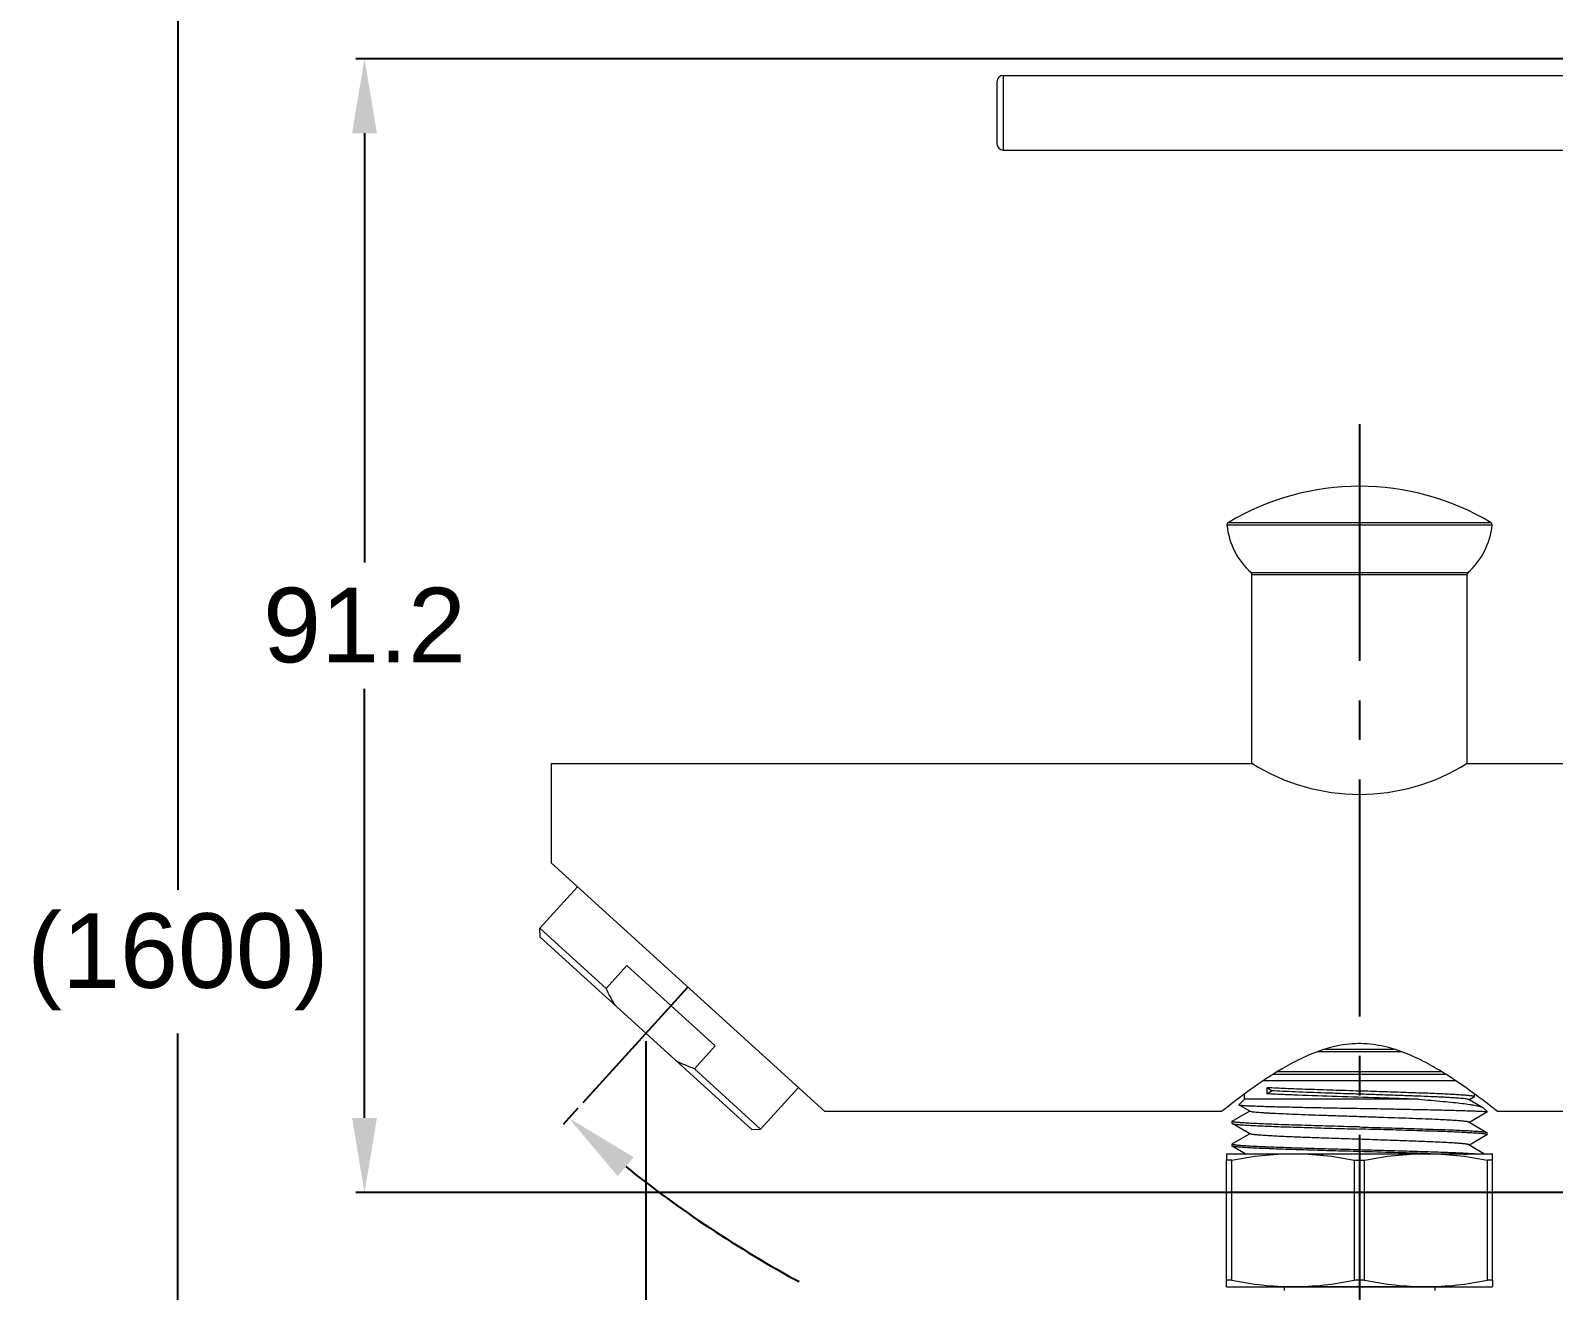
# Model space of a CAD drawing. Extents: x 9631 to 10472, y -18721 to -18126.
# Drawn here: x 10102.3 to 10224.8, y -18537.6 to -18436.3 of the extents above; entities that cross this region are included whole.
import ezdxf

# ---------------------------------------------------------------- set-up
doc = ezdxf.new("R2010")
doc.units = 0
doc.header["$MEASUREMENT"] = 0
doc.linetypes.add('CENTER2', pattern=[28.575, 19.05, -3.175, 3.175, -3.175])
doc.layers.get('0').update_dxf_attribs({"linetype": 'CONTINUOUS', "lineweight": 13})
doc.layers.add('5', color=3, linetype='CONTINUOUS', lineweight=9)
doc.layers.add('CENTER', color=1, linetype='CENTER2')
doc.styles.get("Standard").update_dxf_attribs({"font": 'arial.ttf'})
doc.dimstyles.new('A4', dxfattribs={"dimtxt": 4, "dimasz": 3.5, "dimexe": 0.7, "dimexo": 0.625, "dimgap": 0.5, "dimtad": 1, "dimdec": 1, "dimdsep": 46, "dimtxsty": 'Standard', "dimcen": 2.5, "dimclrd": 5, "dimclre": 5, "dimclrt": 7, "dimadec": 3, "dimazin": 2, "dimtfac": 1, "dimtdec": 1, "dimtmove": 0, "dimatfit": 3, "dimfxl": 1.25, "dimarcsym": 0})

# ---------------------------------------------------------------- blocks, each defined once
blk = doc.blocks.new('*D12')
at = {"layer": '5', "color": 3, "lineweight": -2, "transparency": 16777216}
for p, q in [((10151.79, -18517.58), (10151.79, -18618.82)), ((10355.5, -18584.73), (10355.5, -18618.82)), ((10157.79, -18618.12), (10241.31, -18618.12)), ((10349.5, -18618.12), (10265.98, -18618.12))]:
    blk.add_line(p, q, dxfattribs=at)
at = {"layer": '5', "color": 3, "transparency": 16777216}
for points in [[(10157.79, -18617.12), (10157.79, -18619.12), (10151.79, -18618.12)], [(10349.5, -18617.12), (10349.5, -18619.12), (10355.5, -18618.12)]]:
    blk.add_solid(points, dxfattribs=at)
at = {"layer": '5', "color": 4, "transparency": 16777216, "insert": (10253.65, -18618.12), "char_height": 6, "attachment_point": 5}
blk.add_mtext('203.7', dxfattribs=at)
blk = doc.blocks.new('*D17')
at = {"layer": '5', "color": 3, "lineweight": -2, "transparency": 16777216}
for p, q in [((10307.19, -18384.29), (10113.46, -18384.29)), ((10114.16, -18390.29), (10114.16, -18505.43)), ((10114.16, -18632.12), (10114.16, -18516.98)), ((10114.78, -18638.12), (10114.86, -18638.12))]:
    blk.add_line(p, q, dxfattribs=at)
at = {"layer": '5', "color": 3, "transparency": 16777216}
for points in [[(10113.16, -18390.29), (10115.16, -18390.29), (10114.16, -18384.29)], [(10113.16, -18632.12), (10115.16, -18632.12), (10114.16, -18638.12)]]:
    blk.add_solid(points, dxfattribs=at)
at = {"layer": '5', "color": 4, "transparency": 16777216, "insert": (10114.16, -18511.21), "char_height": 6, "attachment_point": 5}
blk.add_mtext('(1600)', dxfattribs=at)
blk = doc.blocks.new('*D24')
at = {"layer": '5', "color": 3, "lineweight": -2, "transparency": 16777216}
blk.add_line((10146.31, -18522.99), (10145.12, -18524.3), dxfattribs=at)
for start, end in [(231.3648, 241.5179), (256.1828, 266.3616)]:
    blk.add_arc((10209.16, -18453.86), 94.5, start, end, dxfattribs=at)
at = {"layer": '5', "color": 3, "transparency": 16777216}
for points in [[(10149.51, -18528.44), (10150.8, -18526.92), (10145.59, -18523.78)], [(10203.19, -18547.17), (10203.13, -18549.17), (10209.16, -18548.36)]]:
    blk.add_solid(points, dxfattribs=at)
at = {"layer": '5', "color": 4, "transparency": 16777216, "insert": (10175.08, -18542), "char_height": 6, "attachment_point": 5}
blk.add_mtext('42.3°', dxfattribs=at)
blk = doc.blocks.new('*D25')
at = {"layer": '5', "color": 3, "lineweight": -2, "transparency": 16777216}
for p, q in [((10249.98, -18438.61), (10128.46, -18438.61)), ((10129.16, -18444.61), (10129.16, -18479.1)), ((10129.16, -18523.76), (10129.16, -18489.27)), ((10250.03, -18529.76), (10128.46, -18529.76))]:
    blk.add_line(p, q, dxfattribs=at)
at = {"layer": '5', "color": 3, "transparency": 16777216}
for points in [[(10128.16, -18444.61), (10130.16, -18444.61), (10129.16, -18438.61)], [(10128.16, -18523.76), (10130.16, -18523.76), (10129.16, -18529.76)]]:
    blk.add_solid(points, dxfattribs=at)
at = {"layer": '5', "color": 4, "transparency": 16777216, "insert": (10129.16, -18484.18), "char_height": 6, "attachment_point": 5}
blk.add_mtext('91.2', dxfattribs=at)

msp = doc.modelspace()

# ---------------------------------------------------------------- linework, layer by layer
at = {"linetype": 'Continuous'}
for p, q in [((10180.51, -18439.96), (10249.02, -18439.96)), ((10180.51, -18439.96), (10180.51, -18445.96)), ((10180.01, -18440.46), (10180.01, -18445.46)), ((10180.51, -18445.96), (10249.02, -18445.96)), ((10219.82, -18476.11), (10198.49, -18476.11)), ((10219.73, -18475.92), (10198.59, -18475.92)), ((10200.44, -18479.92), (10217.87, -18479.92)), ((10200.51, -18480.07), (10217.81, -18480.07)), ((10200.51, -18495.26), (10200.51, -18480.07)), ((10217.81, -18495.26), (10217.81, -18480.07)), ((10144.16, -18495.26), (10200.51, -18495.26)), ((10144.16, -18495.26), (10144.16, -18503.26)), ((10217.81, -18495.26), (10250.16, -18495.26)), ((10144.16, -18503.26), (10166.16, -18523.26)), ((10143.25, -18508.52), (10146.28, -18505.19)), ((10143.25, -18508.52), (10146.28, -18505.19)), ((10148.58, -18513.36), (10143.25, -18508.52)), ((10143.28, -18509.22), (10143.25, -18508.52)), ((10160.3, -18524.69), (10143.28, -18509.22)), ((10148.58, -18513.36), (10150.26, -18511.51)), ((10157.36, -18517.96), (10150.26, -18511.51)), ((10155.68, -18519.81), (10157.36, -18517.96)), ((10212.52, -18518.46), (10205.79, -18518.46)), ((10211.94, -18518.26), (10206.37, -18518.26)), ((10161.01, -18524.66), (10155.68, -18519.81)), ((10201.46, -18520.76), (10216.85, -18520.76)), ((10216.08, -18520.26), (10202.23, -18520.26)), ((10215.75, -18520.06), (10202.57, -18520.06)), ((10161.01, -18524.66), (10164.04, -18521.33)), ((10161.01, -18524.66), (10164.04, -18521.33)), ((10199.91, -18522.26), (10199.91, -18521.85)), ((10202.08, -18521.59), (10201.73, -18521.34)), ((10201.73, -18521.83), (10201.73, -18521.34)), ((10201.73, -18521.83), (10202.08, -18521.59)), ((10218.39, -18522.07), (10217.99, -18522.31)), ((10218.39, -18522.07), (10218.41, -18522.06)), ((10218.41, -18522.06), (10218.41, -18521.85)), ((10198.06, -18523.26), (10166.16, -18523.26)), ((10198.92, -18524.03), (10200.32, -18523.22)), ((10199.91, -18522.26), (10199.46, -18522.71)), ((10199.46, -18522.71), (10199.46, -18522.72)), ((10200.35, -18523.23), (10199.46, -18522.72)), ((10213.9, -18522.26), (10199.91, -18522.26)), ((10217.96, -18522.29), (10219.07, -18522.93)), ((10219.39, -18523.31), (10217.99, -18524.12)), ((10219.07, -18522.93), (10219.11, -18522.96)), ((10219.11, -18522.96), (10219.41, -18523.26)), ((10219.41, -18523.26), (10219.32, -18523.26)), ((10219.41, -18523.3), (10219.39, -18523.31)), ((10219.41, -18523.3), (10219.41, -18523.26)), ((10250.16, -18523.26), (10220.26, -18523.26)), ((10198.91, -18524.04), (10198.92, -18524.03)), ((10198.91, -18524.2), (10198.91, -18524.04)), ((10198.91, -18524.2), (10198.92, -18524.22)), ((10200.35, -18525.05), (10198.92, -18524.22)), ((10217.96, -18524.11), (10219.39, -18524.93)), ((10160.3, -18524.69), (10161.01, -18524.66)), ((10198.92, -18525.84), (10200.32, -18525.03)), ((10219.39, -18525.12), (10217.99, -18525.94)), ((10219.39, -18524.93), (10219.41, -18524.95)), ((10219.39, -18525.12), (10219.41, -18525.11)), ((10219.41, -18525.11), (10219.41, -18524.95)), ((10198.92, -18525.84), (10198.91, -18525.86)), ((10198.91, -18526.02), (10198.91, -18525.86)), ((10198.92, -18526.03), (10198.91, -18526.02)), ((10199.97, -18526.64), (10198.92, -18526.03)), ((10217.96, -18525.92), (10219.21, -18526.64))]:
    msp.add_line(p, q, dxfattribs=at)
at = {"lineweight": 20}
for p, q in [((10198.47, -18526.64), (10219.84, -18526.64)), ((10198.88, -18527.16), (10198.47, -18527.16)), ((10198.47, -18536.81), (10198.47, -18527.16)), ((10198.88, -18536.81), (10198.88, -18527.16)), ((10208.75, -18527.16), (10209.56, -18527.16)), ((10208.75, -18536.81), (10208.75, -18527.16)), ((10209.56, -18536.81), (10209.56, -18527.16)), ((10219.84, -18527.16), (10219.44, -18527.16)), ((10219.44, -18536.81), (10219.44, -18527.16)), ((10219.84, -18536.81), (10219.84, -18527.16)), ((10198.88, -18536.81), (10198.47, -18536.81)), ((10209.56, -18536.81), (10208.75, -18536.81)), ((10219.84, -18536.81), (10219.44, -18536.81)), ((10198.47, -18537.33), (10203.81, -18537.33)), ((10215.96, -18537.33), (10202.36, -18537.33)), ((10203.1, -18537.33), (10203.1, -18537.64)), ((10203.81, -18537.33), (10214.5, -18537.33)), ((10214.5, -18537.33), (10219.84, -18537.33)), ((10215.21, -18537.33), (10215.21, -18537.64))]:
    msp.add_line(p, q, dxfattribs=at)
at = {"linetype": 'Continuous'}
for centre, radius, start, end in [((10180.51, -18440.46), 0.5, 90, 180), ((10180.51, -18445.46), 0.5, 180, 270), ((10209.16, -18493.48), 20.5, 58.9651, 121.0349), ((10198.69, -18476.09), 0.2, 121.0349, 186.1525), ((10204.46, -18475.47), 6, 186.1525, 227.9738), ((10213.86, -18475.47), 6, 312.0262, 353.8475), ((10219.62, -18476.09), 0.2, 353.8475, 58.9651), ((10200.31, -18480.07), 0.2, 0, 47.9738), ((10218.01, -18480.07), 0.2, 132.0262, 180)]:
    msp.add_arc(centre, radius, start, end, dxfattribs=at)
msp.add_arc((10209.16, -18481.5), 16.25, 237.8373, 302.1627)
for points in [[(10149.31, -18514.7), (10149.05, -18514.27), (10148.8, -18513.82), (10148.58, -18513.36)], [(10155.68, -18519.81), (10155.2, -18519.64), (10154.73, -18519.44), (10154.28, -18519.21)]]:
    msp.add_open_spline(points, degree=3, dxfattribs=at)
for points, knots in [([(10218.54, -18521.94), (10217.8, -18521.39), (10216.6, -18520.55), (10214.85, -18519.49), (10213.31, -18518.71), (10211.6, -18518.08), (10209.75, -18517.74), (10207.85, -18517.82), (10206.05, -18518.29), (10204.4, -18518.99), (10202.51, -18520.03), (10200.62, -18521.3), (10199.04, -18522.49), (10198.27, -18523.09), (10198.06, -18523.26)], [0, 0, 0, 0, 0.120267, 0.190832, 0.26629, 0.345526, 0.427313, 0.509782, 0.59078, 0.668713, 0.742463, 0.872194, 0.965057, 1, 1, 1, 1]), ([(10209.16, -18521.61), (10208.45, -18521.58), (10207.06, -18521.54), (10205.08, -18521.48), (10203.31, -18521.41), (10202.22, -18521.36), (10201.73, -18521.34)], [0, 0, 0, 0, 0.287539, 0.559559, 0.80139, 1, 1, 1, 1]), ([(10213.9, -18522.26), (10212.84, -18522.22), (10210.66, -18522.15), (10207.43, -18522.05), (10204.81, -18521.96), (10202.94, -18521.89), (10202.11, -18521.85), (10201.73, -18521.83)], [0, 0, 0, 0, 0.260537, 0.538314, 0.796268, 0.906824, 1, 1, 1, 1]), ([(10217.96, -18522.29), (10217.95, -18522.29), (10217.93, -18522.28), (10217.89, -18522.27), (10217.84, -18522.26), (10217.75, -18522.24), (10217.6, -18522.22), (10217.39, -18522.2), (10217.12, -18522.18), (10216.82, -18522.16), (10216.46, -18522.14), (10216.07, -18522.11), (10215.63, -18522.09), (10214.97, -18522.06), (10214.08, -18522.02), (10212.92, -18521.98), (10211.67, -18521.94), (10210.36, -18521.89), (10209.03, -18521.85), (10207.7, -18521.81), (10206.02, -18521.75), (10204.44, -18521.69), (10203.01, -18521.63), (10202.37, -18521.6), (10202.08, -18521.59)], [0, 0, 0, 0, 0.001747, 0.004255, 0.007541, 0.01161, 0.022092, 0.035658, 0.05224, 0.071743, 0.094057, 0.119054, 0.14659, 0.176503, 0.242756, 0.316272, 0.395341, 0.47812, 0.562682, 0.647056, 0.729276, 0.879691, 0.944383, 1, 1, 1, 1]), ([(10218.41, -18522.06), (10218.41, -18522.05), (10218.4, -18522.04), (10218.38, -18522.04), (10218.36, -18522.03), (10218.34, -18522.02), (10218.29, -18522.01), (10218.22, -18522), (10218.12, -18521.99), (10217.95, -18521.97), (10217.68, -18521.94), (10217.29, -18521.92), (10216.82, -18521.89), (10216.28, -18521.86), (10215.68, -18521.83), (10215.01, -18521.8), (10214.28, -18521.77), (10213.5, -18521.75), (10212.39, -18521.71), (10210.94, -18521.66), (10209.76, -18521.62), (10209.16, -18521.61)], [0, 0, 0, 0, 0.001944, 0.003629, 0.005864, 0.008668, 0.012049, 0.020558, 0.031393, 0.044539, 0.077658, 0.119622, 0.170039, 0.228432, 0.294242, 0.366837, 0.445521, 0.529538, 0.618081, 0.805298, 1, 1, 1, 1]), ([(10220.26, -18523.26), (10220.11, -18523.14), (10219.54, -18522.69), (10218.96, -18522.25), (10218.54, -18521.94)], [0, 0, 0, 0, 0.267678, 1, 1, 1, 1]), ([(10199.46, -18522.72), (10199.46, -18522.72), (10199.47, -18522.72), (10199.5, -18522.73), (10199.54, -18522.74), (10199.61, -18522.74), (10199.7, -18522.75), (10199.82, -18522.76), (10199.95, -18522.77), (10200.1, -18522.78), (10200.35, -18522.79), (10200.71, -18522.8), (10201.19, -18522.82), (10201.75, -18522.84), (10202.37, -18522.86), (10203.05, -18522.87), (10203.79, -18522.89), (10204.57, -18522.91), (10205.7, -18522.93), (10207.17, -18522.96), (10208.98, -18522.99), (10210.8, -18523.02), (10212.57, -18523.06), (10214.23, -18523.09), (10215.73, -18523.12), (10216.85, -18523.15), (10217.63, -18523.18), (10218.12, -18523.19), (10218.53, -18523.21), (10218.86, -18523.22), (10219.12, -18523.24), (10219.26, -18523.25), (10219.32, -18523.26)], [0, 0, 0, 0, 0.000562, 0.001384, 0.003834, 0.007368, 0.011981, 0.017663, 0.024405, 0.03219, 0.040999, 0.061612, 0.086052, 0.114099, 0.145499, 0.17997, 0.217205, 0.256874, 0.298626, 0.386906, 0.478981, 0.571688, 0.661876, 0.746509, 0.822767, 0.88814, 0.916062, 0.9405, 0.961259, 0.978175, 0.991121, 1, 1, 1, 1]), ([(10217.96, -18524.11), (10217.95, -18524.1), (10217.92, -18524.09), (10217.87, -18524.08), (10217.8, -18524.06), (10217.7, -18524.05), (10217.59, -18524.04), (10217.41, -18524.02), (10217.13, -18523.99), (10216.74, -18523.97), (10216.29, -18523.94), (10215.77, -18523.91), (10214.73, -18523.86), (10213.07, -18523.8), (10211.19, -18523.74), (10209.57, -18523.68), (10208.33, -18523.64), (10207.1, -18523.6), (10205.92, -18523.56), (10204.8, -18523.52), (10203.77, -18523.48), (10202.85, -18523.44), (10202.15, -18523.4), (10201.67, -18523.38), (10201.36, -18523.36), (10201.09, -18523.34), (10200.86, -18523.32), (10200.67, -18523.3), (10200.53, -18523.28), (10200.43, -18523.26), (10200.38, -18523.24), (10200.36, -18523.24), (10200.35, -18523.23)], [0, 0, 0, 0, 0.002049, 0.005157, 0.009345, 0.014616, 0.020962, 0.028372, 0.046323, 0.068318, 0.094166, 0.123636, 0.156468, 0.272073, 0.405904, 0.476344, 0.547259, 0.617224, 0.684834, 0.748731, 0.80763, 0.86035, 0.905834, 0.925572, 0.943173, 0.95855, 0.971628, 0.982344, 0.990654, 0.996529, 0.998559, 1, 1, 1, 1]), ([(10213.9, -18522.26), (10214.24, -18522.29), (10214.89, -18522.34), (10215.82, -18522.43), (10216.65, -18522.51), (10217.38, -18522.59), (10217.91, -18522.66), (10218.27, -18522.72), (10218.5, -18522.76), (10218.69, -18522.8), (10218.85, -18522.84), (10218.97, -18522.88), (10219.04, -18522.91), (10219.07, -18522.93)], [0, 0, 0, 0, 0.195702, 0.375529, 0.5368, 0.677231, 0.794924, 0.844775, 0.888434, 0.925805, 0.956828, 0.981517, 1, 1, 1, 1]), ([(10219.32, -18523.26), (10219.34, -18523.26), (10219.37, -18523.27), (10219.39, -18523.28), (10219.4, -18523.29), (10219.4, -18523.29)], [0, 0, 0, 0, 0.653214, 0.862251, 1, 1, 1, 1]), ([(10219.4, -18523.29), (10219.4, -18523.29), (10219.41, -18523.29), (10219.41, -18523.29), (10219.41, -18523.3)], [0, 0, 0, 0, 0.276572, 1, 1, 1, 1]), ([(10209.16, -18524.49), (10208.49, -18524.48), (10207.18, -18524.44), (10205.57, -18524.39), (10204.34, -18524.35), (10203.48, -18524.33), (10202.68, -18524.3), (10201.93, -18524.27), (10201.26, -18524.24), (10200.66, -18524.21), (10200.15, -18524.19), (10199.77, -18524.16), (10199.51, -18524.14), (10199.36, -18524.13), (10199.22, -18524.11), (10199.11, -18524.1), (10199.03, -18524.09), (10198.99, -18524.08), (10198.96, -18524.07), (10198.94, -18524.06), (10198.92, -18524.06), (10198.91, -18524.05), (10198.91, -18524.04)], [0, 0, 0, 0, 0.194769, 0.382048, 0.470621, 0.554665, 0.633373, 0.705988, 0.771813, 0.830216, 0.880638, 0.9226, 0.940282, 0.955709, 0.968844, 0.979664, 0.988152, 0.991519, 0.994305, 0.996517, 0.99817, 1, 1, 1, 1]), ([(10198.92, -18524.22), (10198.93, -18524.22), (10198.96, -18524.23), (10199.02, -18524.25), (10199.1, -18524.26), (10199.21, -18524.27), (10199.33, -18524.29), (10199.54, -18524.31), (10199.86, -18524.33), (10200.31, -18524.36), (10200.84, -18524.38), (10201.44, -18524.41), (10202.11, -18524.44), (10202.84, -18524.47), (10203.93, -18524.5), (10205.4, -18524.55), (10207.24, -18524.6), (10208.51, -18524.64), (10209.16, -18524.66)], [0, 0, 0, 0, 0.003697, 0.009548, 0.017595, 0.027838, 0.04026, 0.054843, 0.090356, 0.134071, 0.185599, 0.244477, 0.310178, 0.382109, 0.45962, 0.628546, 0.810857, 1, 1, 1, 1]), ([(10209.16, -18524.49), (10209.8, -18524.51), (10211.07, -18524.55), (10212.92, -18524.6), (10214.38, -18524.65), (10215.47, -18524.69), (10216.2, -18524.71), (10216.88, -18524.74), (10217.48, -18524.77), (10218, -18524.79), (10218.45, -18524.82), (10218.77, -18524.85), (10218.98, -18524.86), (10219.11, -18524.88), (10219.21, -18524.89), (10219.29, -18524.9), (10219.35, -18524.92), (10219.38, -18524.93), (10219.39, -18524.93)], [0, 0, 0, 0, 0.189143, 0.371454, 0.540378, 0.617889, 0.68982, 0.755522, 0.814401, 0.865929, 0.909644, 0.945156, 0.959739, 0.972162, 0.982405, 0.990452, 0.996303, 1, 1, 1, 1]), ([(10217.96, -18525.92), (10217.95, -18525.91), (10217.92, -18525.9), (10217.87, -18525.89), (10217.8, -18525.88), (10217.7, -18525.86), (10217.59, -18525.85), (10217.41, -18525.83), (10217.13, -18525.81), (10216.74, -18525.78), (10216.29, -18525.75), (10215.77, -18525.73), (10215.2, -18525.7), (10214.56, -18525.67), (10213.63, -18525.64), (10212.38, -18525.59), (10210.8, -18525.54), (10209.16, -18525.48), (10207.52, -18525.43), (10205.94, -18525.38), (10204.68, -18525.33), (10203.75, -18525.29), (10203.12, -18525.27), (10202.54, -18525.24), (10202.02, -18525.21), (10201.57, -18525.18), (10201.18, -18525.16), (10200.91, -18525.13), (10200.72, -18525.11), (10200.61, -18525.1), (10200.52, -18525.09), (10200.44, -18525.07), (10200.39, -18525.06), (10200.36, -18525.05), (10200.35, -18525.05)], [0, 0, 0, 0, 0.002049, 0.005157, 0.009345, 0.014616, 0.020962, 0.028371, 0.046323, 0.068318, 0.094165, 0.123636, 0.156468, 0.19237, 0.23102, 0.315165, 0.405904, 0.5, 0.594096, 0.684835, 0.768981, 0.80763, 0.843532, 0.876364, 0.905834, 0.931682, 0.953677, 0.971628, 0.979038, 0.985385, 0.990655, 0.994843, 0.997951, 1, 1, 1, 1]), ([(10219.41, -18525.11), (10219.41, -18525.1), (10219.39, -18525.1), (10219.38, -18525.09), (10219.36, -18525.08), (10219.33, -18525.07), (10219.28, -18525.06), (10219.2, -18525.05), (10219.09, -18525.04), (10218.96, -18525.02), (10218.8, -18525.01), (10218.54, -18524.99), (10218.17, -18524.97), (10217.65, -18524.94), (10217.05, -18524.91), (10216.38, -18524.88), (10215.64, -18524.85), (10214.83, -18524.83), (10213.97, -18524.8), (10212.74, -18524.76), (10211.13, -18524.71), (10209.82, -18524.68), (10209.16, -18524.66)], [0, 0, 0, 0, 0.001831, 0.003483, 0.005695, 0.008481, 0.011848, 0.020336, 0.031156, 0.044292, 0.059718, 0.0774, 0.119362, 0.169783, 0.228187, 0.294014, 0.366629, 0.445336, 0.529379, 0.617951, 0.805231, 1, 1, 1, 1]), ([(10198.91, -18525.86), (10198.91, -18525.86), (10198.92, -18525.87), (10198.94, -18525.88), (10198.96, -18525.88), (10198.99, -18525.89), (10199.03, -18525.9), (10199.11, -18525.91), (10199.22, -18525.93), (10199.36, -18525.94), (10199.51, -18525.96), (10199.77, -18525.98), (10200.15, -18526), (10200.66, -18526.03), (10201.26, -18526.06), (10201.93, -18526.08), (10202.68, -18526.11), (10203.48, -18526.14), (10204.34, -18526.17), (10205.57, -18526.21), (10207.18, -18526.25), (10208.49, -18526.29), (10209.16, -18526.31)], [0, 0, 0, 0, 0.00183, 0.003483, 0.005695, 0.00848, 0.011847, 0.020335, 0.031155, 0.04429, 0.059717, 0.077398, 0.119361, 0.169782, 0.228185, 0.294011, 0.366625, 0.445333, 0.529378, 0.617951, 0.805231, 1, 1, 1, 1]), ([(10209.16, -18526.47), (10208.51, -18526.45), (10207.24, -18526.42), (10205.4, -18526.36), (10203.93, -18526.32), (10202.84, -18526.28), (10202.11, -18526.25), (10201.44, -18526.22), (10200.84, -18526.2), (10200.31, -18526.17), (10199.86, -18526.14), (10199.54, -18526.12), (10199.33, -18526.1), (10199.21, -18526.09), (10199.1, -18526.07), (10199.02, -18526.06), (10198.96, -18526.05), (10198.93, -18526.04), (10198.92, -18526.03)], [0, 0, 0, 0, 0.189142, 0.371453, 0.540379, 0.61789, 0.689821, 0.755523, 0.814401, 0.865928, 0.909644, 0.945156, 0.959739, 0.972162, 0.982405, 0.990452, 0.996303, 1, 1, 1, 1]), ([(10209.16, -18526.31), (10209.8, -18526.33), (10211.07, -18526.36), (10212.92, -18526.42), (10214.38, -18526.46), (10215.47, -18526.5), (10216.2, -18526.53), (10216.88, -18526.55), (10217.48, -18526.58), (10218, -18526.61), (10218.34, -18526.63), (10218.5, -18526.64), (10218.51, -18526.64)], [0, 0, 0, 0, 0.1891428, 0.3714543, 0.5403783, 0.617889, 0.6898199, 0.7555223, 0.8144012, 0.8659289, 0.9096438, 0.9128516, 0.9128516, 0.9128516, 0.9128516]), ([(10214.86, -18526.64), (10214.75, -18526.64), (10213.78, -18526.6), (10211.88, -18526.55), (10210.09, -18526.5), (10209.16, -18526.47)], [0.3778747, 0.3778747, 0.3778747, 0.3778747, 0.4127344, 0.6948061, 1, 1, 1, 1])]:
    msp.add_open_spline(points, degree=3, knots=knots, dxfattribs=at)
at = {"lineweight": 20}
for points, degree in [([(10198.47, -18526.64), (10198.47, -18526.64), (10198.47, -18526.83), (10198.47, -18527.16)], 3), ([(10198.88, -18527.16), (10200.51, -18526.83), (10202.15, -18526.64), (10203.81, -18526.64)], 3), ([(10203.81, -18526.64), (10205.47, -18526.64), (10207.12, -18526.83), (10208.75, -18527.16)], 3), ([(10204.95, -18526.64), (10205.37, -18526.65), (10205.79, -18526.66), (10206.24, -18526.67)], 3), ([(10209.56, -18527.16), (10211.2, -18526.83), (10212.84, -18526.64), (10214.5, -18526.64)], 3), ([(10214.5, -18526.64), (10216.16, -18526.64), (10217.8, -18526.83), (10219.44, -18527.16)], 3), ([(10217.9, -18526.64), (10217.82, -18526.68), (10217.74, -18526.72)], 2), ([(10219.84, -18527.16), (10219.84, -18526.83), (10219.84, -18526.64), (10219.84, -18526.64)], 3), ([(10198.47, -18537.33), (10198.47, -18537.32), (10198.47, -18537.13), (10198.47, -18536.81)], 3), ([(10198.88, -18536.81), (10200.51, -18537.13), (10202.15, -18537.33), (10203.81, -18537.33)], 3), ([(10203.81, -18537.33), (10205.47, -18537.33), (10207.12, -18537.13), (10208.75, -18536.81)], 3), ([(10209.56, -18536.81), (10211.2, -18537.13), (10212.84, -18537.33), (10214.5, -18537.33)], 3), ([(10214.5, -18537.33), (10216.16, -18537.33), (10217.8, -18537.13), (10219.44, -18536.81)], 3), ([(10219.84, -18536.81), (10219.84, -18537.13), (10219.84, -18537.33), (10219.84, -18537.32)], 3)]:
    msp.add_open_spline(points, degree=degree, dxfattribs=at)
msp.add_open_spline([(10217.28, -18526.64), (10217.3, -18526.64), (10217.49, -18526.66), (10217.73, -18526.68), (10217.77, -18526.7), (10217.75, -18526.72)], degree=3, knots=[0, 0, 0, 0, 0.077624, 0.548001, 1, 1, 1, 1], dxfattribs=at)
at = {"layer": 'CENTER', "color": 1, "linetype": 'CENTER2'}
for p, q in [((10209.16, -18467.98), (10209.16, -18582.58)), ((10146.73, -18522.52), (10155.16, -18513.26))]:
    msp.add_line(p, q, dxfattribs=at)

# ---------------------------------------------------------------- dimensions: what is measured, and where the dimension line sits
at = {"layer": '5'}
dim = msp.add_linear_dim(base=(10114.16, -18638.12), p1=(10307.81, -18384.29), p2=(10114.16, -18638.12), angle=90, text='(1600)', dimstyle='A4', override={"dimtxt": 6, "dimasz": 6, "dimgap": 2, "dimtih": 1, "dimclrd": 3, "dimclre": 3, "dimclrt": 4}, dxfattribs=at)
dim.commit()
dim.dimension.update_dxf_attribs({"geometry": '*D17', "text_midpoint": (10114.16, -18511.21)})
dim = msp.add_linear_dim(base=(10129.15681984, -18438.60889556), p1=(10250.65681984, -18529.75889556), p2=(10250.60993089, -18438.60889556), angle=90, dimstyle='A4', override={"dimtxt": 6, "dimasz": 6, "dimgap": 2, "dimtih": 1, "dimclrd": 3, "dimclre": 3, "dimclrt": 4, "dimtmove": 2}, dxfattribs=at)
dim.commit()
dim.dimension.update_dxf_attribs({"geometry": '*D25', "text_midpoint": (10129.15681984, -18484.18389556)})
dim = msp.add_angular_dim_2l(base=(10164.53, -18537.16), line1=((10209.16, -18467.98), (10209.16, -18582.58)), line2=((10146.73, -18522.52), (10155.16, -18513.26)), dimstyle='A4', override={"dimtxt": 6, "dimasz": 6, "dimgap": 2, "dimtad": 3, "dimtih": 1, "dimclrd": 3, "dimclre": 3, "dimclrt": 4, "dimadec": 1, "dimtmove": 2}, dxfattribs=at)
dim.commit()
dim.dimension.update_dxf_attribs({"geometry": '*D24', "text_midpoint": (10175.08, -18542), "dimtype": 162})
dim = msp.add_linear_dim(base=(10151.79, -18618.12), p1=(10355.5, -18584.11), p2=(10151.79, -18516.96), angle=180, dimstyle='A4', override={"dimtxt": 6, "dimasz": 6, "dimgap": 2, "dimtih": 1, "dimclrd": 3, "dimclre": 3, "dimclrt": 4, "dimtmove": 2}, dxfattribs=at)
dim.commit()
dim.dimension.update_dxf_attribs({"geometry": '*D12', "text_midpoint": (10253.65, -18618.12), "dimtype": 160})

doc.saveas('drawing.dxf')
